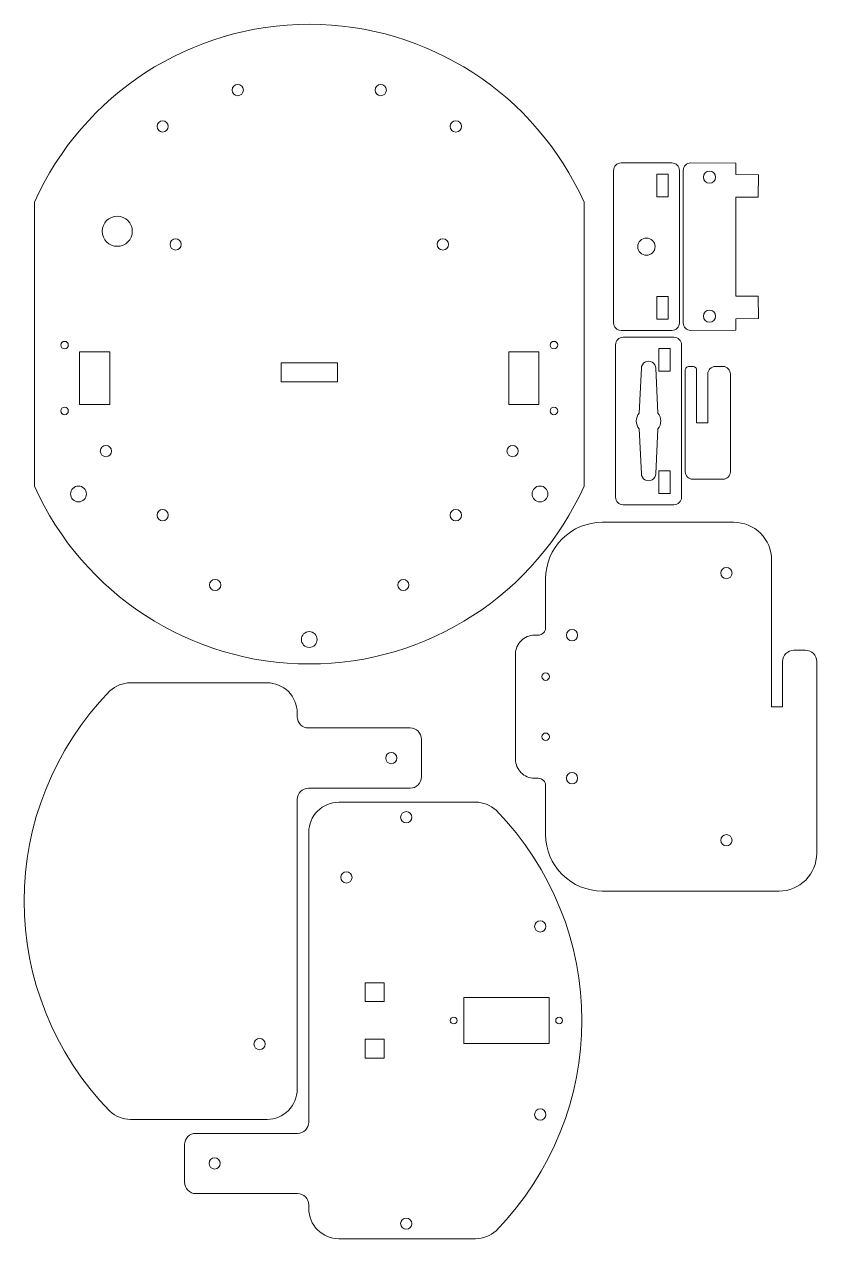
# Model space of a CAD drawing. Header units: inches. Extents: x 57 to 268, y 19 to 342.
import ezdxf

# ---------------------------------------------------------------- set-up
doc = ezdxf.new("R2010")
doc.units = ezdxf.units.IN
doc.header["$MEASUREMENT"] = 0

msp = doc.modelspace()

# ---------------------------------------------------------------- linework, layer by layer
at = {"color": 1, "lineweight": 5}
for p, q in [((258.76, 160.35), (255.81, 160.35)), ((132.88, 124.97), (132.88, 125.97))]:
    msp.add_line(p, q, dxfattribs=at)
for points in [[(206.01, 294.42, 0.647587), (60.01, 294.42), (60.01, 240.69), (60.01, 228.97), (60.01, 218.97, 0.647587), (206.01, 218.97), (206.01, 228.97), (206.01, 240.69)], [(213.84, 302.85), (213.84, 262.35, 0.414214), (215.84, 260.35), (229.34, 260.35, 0.414214), (231.34, 262.35), (231.34, 302.85, 0.414214), (229.34, 304.85), (215.84, 304.85, 0.414214)], [(246.35, 282.6), (246.35, 269.43), (252.3, 269.47), (252.34, 263.47), (246.34, 263.43), (246.36, 260.43), (234.36, 260.36, -0.414214), (232.34, 262.34), (232.34, 282.6), (232.34, 302.85, -0.414214), (234.36, 304.84), (246.36, 304.77), (246.34, 301.77), (252.34, 301.73), (252.3, 295.73), (246.35, 295.77)], [(214.39, 256.52), (214.39, 216.02, 0.414214), (216.39, 214.02), (229.89, 214.02, 0.414214), (231.89, 216.02), (231.89, 256.52, 0.414214), (229.89, 258.52), (216.39, 258.52, 0.414214)], [(225.64, 234.2, 0.360671), (225.64, 238.35), (225.04, 250.27, 1.001311), (221.24, 250.27), (220.64, 238.35, 0.360671), (220.64, 234.2), (221.24, 222.27, 1.001311), (225.04, 222.27)], [(238.87, 248.75), (238.87, 235.75), (235.92, 235.75), (235.92, 249.75, 0.414214), (234.92, 250.75), (233.89, 250.75, 0.414214), (232.89, 249.75), (232.89, 222.8, 0.414214), (234.89, 220.8), (242.89, 220.8, 0.414214), (244.89, 222.8), (244.89, 248.75, 0.414214), (242.89, 250.75), (240.87, 250.75, 0.414214)], [(159.81, 154.69), (132.81, 154.69, -0.414214), (129.81, 157.69), (129.81, 158.69, 0.414214), (121.81, 166.69), (85.49, 166.69, 0.189142), (80.05, 164.56, 0.407), (80.05, 52.83, 0.189142), (85.49, 50.69), (121.81, 50.69, 0.414214), (129.81, 58.69), (129.81, 135.69, -0.414214), (132.81, 138.69), (159.81, 138.69, 0.414214), (162.81, 141.69), (162.81, 151.69, 0.414214)], [(182.65, 21.1, -0.189142), (177.21, 18.97), (140.88, 18.97, -0.414214), (132.88, 26.97), (132.88, 27.97, 0.414214), (129.88, 30.97), (102.88, 30.97, -0.414214), (99.88, 33.97), (99.88, 43.97, -0.414214), (102.88, 46.97), (129.88, 46.97, 0.414214), (132.88, 49.97), (132.88, 126.97, -0.414214), (140.88, 134.97), (177.21, 134.97, -0.189142), (182.65, 132.84, -0.407)]]:
    msp.add_lwpolyline(points, format="xyb", close=True, dxfattribs=at)
for points in [[(225.35, 301.84), (225.35, 295.86), (228.33, 295.86), (228.33, 301.84)], [(225.35, 269.34), (225.35, 263.36), (228.33, 263.36), (228.33, 269.34)], [(225.9, 255.51), (225.9, 249.53), (228.88, 249.53), (228.88, 255.51)], [(72.01, 254.69), (72.01, 240.69), (80.01, 240.69), (80.01, 254.69)], [(186.01, 254.69), (186.01, 240.69), (194.01, 240.69), (194.01, 254.69)], [(140.51, 251.69), (125.51, 251.69), (125.51, 246.69), (140.51, 246.69)], [(225.9, 223.01), (225.9, 217.03), (228.88, 217.03), (228.88, 223.01)], [(152.88, 81.97), (152.88, 86.97), (147.88, 86.97), (147.88, 81.97)], [(196.73, 70.87), (196.73, 83.07), (174.03, 83.07), (174.03, 70.87)], [(152.88, 71.97), (152.88, 66.97), (147.88, 66.97), (147.88, 71.97)]]:
    msp.add_lwpolyline(points, close=True, dxfattribs=at)
msp.add_lwpolyline([(255.81, 160.35), (255.81, 199.35, 0.414214), (245.81, 209.35), (210.81, 209.35, 0.414214), (195.81, 194.35), (195.81, 181.35, -0.414214), (193.81, 179.35), (192.81, 179.35, 0.414214), (187.81, 174.35), (187.81, 146.35, 0.414214), (192.81, 141.35), (193.81, 141.35, -0.414214), (195.81, 139.35), (195.81, 126.35, 0.414214), (210.81, 111.35), (257.81, 111.35, 0.414214), (267.81, 121.35), (267.81, 172.35, 0.414214), (264.81, 175.35), (261.76, 175.35, 0.414214), (258.76, 172.35), (258.76, 160.35)], format="xyb", dxfattribs=at)
for centre, radius in [((114.02, 324.2), 1.5), ((152, 324.2), 1.5), ((94.07, 314.55), 1.5), ((171.95, 314.55), 1.5), ((239.33, 301.06), 1.6), ((82.01, 286.69), 4), ((97.52, 283.2), 1.5), ((168.5, 283.2), 1.5), ((222.59, 282.6), 2.3), ((239.33, 264.14), 1.6), ((68.01, 256.44), 1), ((198.01, 256.44), 1), ((68.01, 238.94), 1), ((198.01, 238.94), 1), ((79.01, 228.29), 1.5), ((187.01, 228.29), 1.5), ((71.71, 216.89), 2.1), ((194.31, 216.89), 2.1), ((94.07, 211.25), 1.5), ((171.95, 211.25), 1.5), ((243.81, 195.85), 1.5), ((108.02, 192.69), 1.5), ((158, 192.69), 1.5), ((202.81, 179.35), 1.5), ((133.01, 178.19), 2.1), ((195.81, 168.35), 1), ((195.81, 152.35), 1), ((154.81, 146.69), 1.5), ((202.81, 141.35), 1.5), ((158.78, 130.97), 1.5), ((243.81, 124.85), 1.5), ((142.88, 114.97), 1.5), ((194.38, 101.97), 1.5), ((171.38, 76.97), 0.9), ((199.38, 76.97), 0.9), ((119.81, 70.69), 1.5), ((194.38, 51.97), 1.5), ((107.88, 38.97), 1.5), ((158.78, 22.97), 1.5)]:
    msp.add_circle(centre, radius, dxfattribs=at)

doc.saveas('drawing.dxf')
